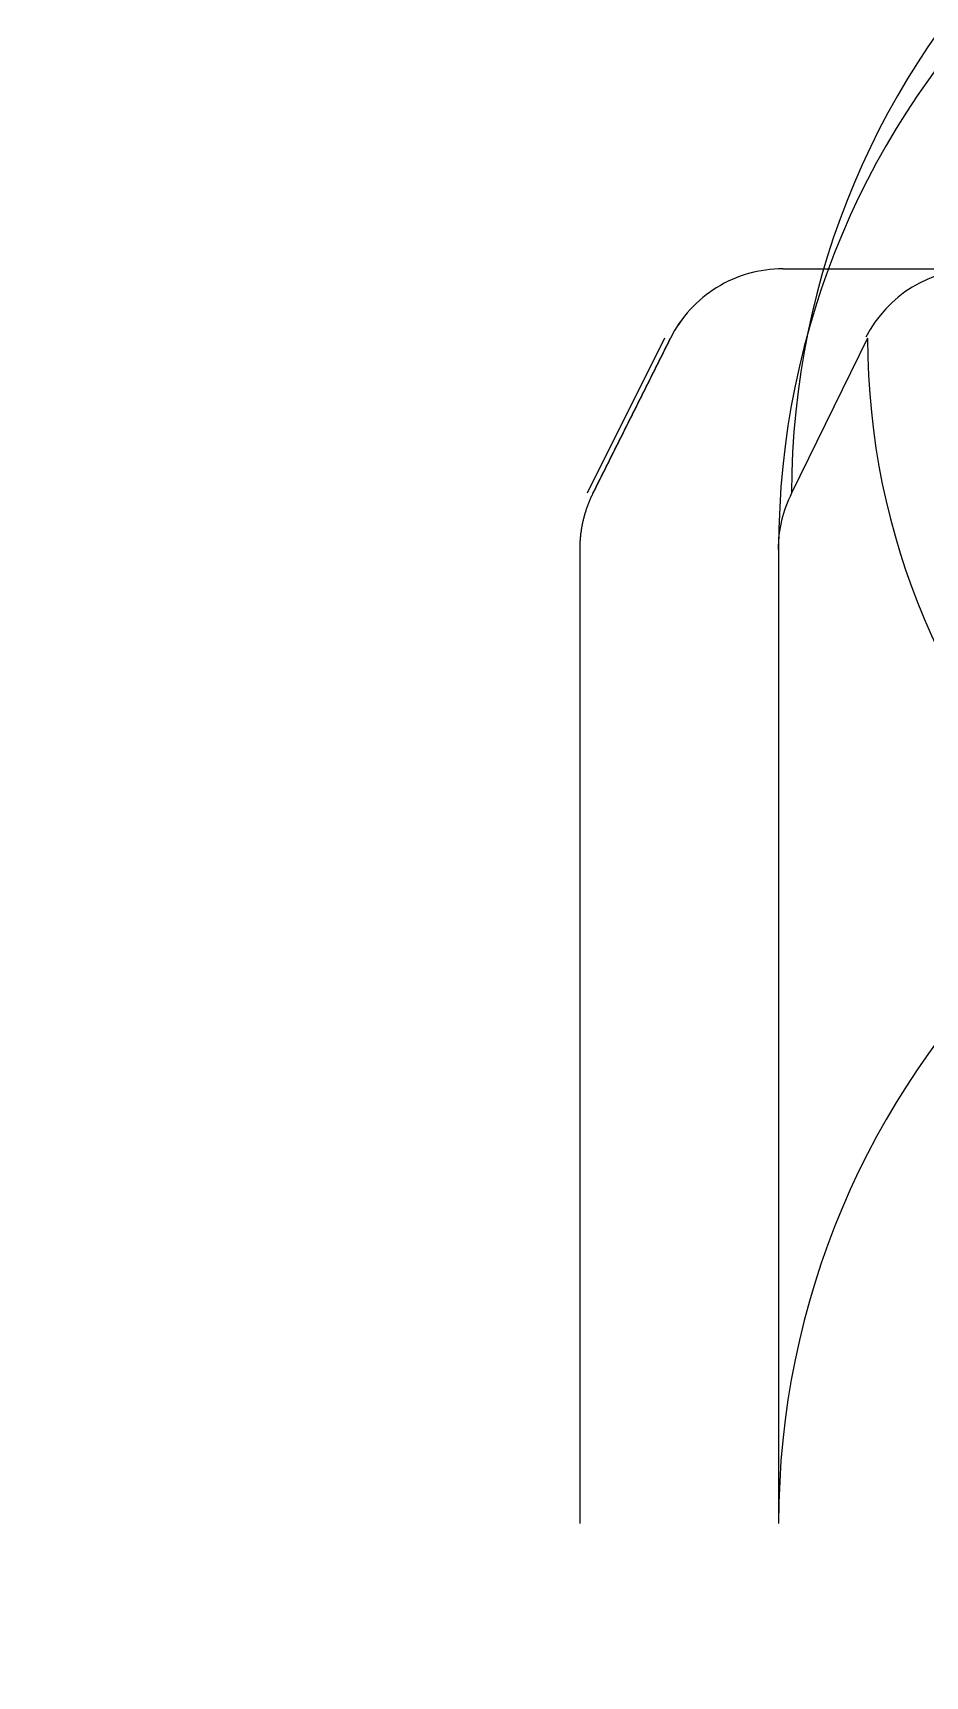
# Model space of a CAD drawing. Extents: x -93 to 93, y -188 to 102.
# Drawn here: x -93.16 to -86.05, y 10.28 to 23.38 of the extents above; entities that cross this region are included whole.
import ezdxf

# ---------------------------------------------------------------- set-up
doc = ezdxf.new("R2010")
doc.units = 0
doc.layers.add('Cut', color=7, linetype='CONTINUOUS')

msp = doc.modelspace()

# ---------------------------------------------------------------- linework, layer by layer
at = {"layer": 'Cut'}
for p, q in [((-87.1819, 21.5, -6.31035), (-87.1819, 21.5, 11.7897)), ((-87.1819, 21.5, -6.31035), (-87.1819, 21.5, 11.7897)), ((-88.1234, 20.9472, -9.05), (-88.7414, 19.7111, -9.05)), ((-88.1234, 20.9472, -9.05), (-88.7414, 19.7111, -9.05)), ((-88.0763, 20.9472, -6.29502), (-88.0763, 20.9472, 11.805)), ((-88.0763, 20.9472, -6.29502), (-88.0763, 20.9472, 11.805)), ((-86.5053, 20.9472, 25.1214), (-87.111, 19.7111, 25.2446)), ((-86.5053, 20.9472, 25.1214), (-87.111, 19.7111, 25.2446)), ((-86.5053, 20.9472, -25.1214), (-87.111, 19.7111, -25.2446)), ((-86.5053, 20.9472, -25.1214), (-87.111, 19.7111, -25.2446)), ((-88.6944, 19.7111, 11.8155), (-88.6944, 19.7111, -6.28448)), ((-88.6944, 19.7111, 11.8155), (-88.6944, 19.7111, -6.28448)), ((-88.7999, 19.2639, -6.28268), (-88.7999, 19.2639, 11.8173)), ((-88.7999, 19.2639, 11.8173), (-88.7999, 11.5, 11.8173)), ((-88.7999, 19.2639, 11.8173), (-88.7999, 11.5, 11.8173)), ((-88.7999, 19.2639, -6.28268), (-88.7999, 19.2639, 11.8173)), ((-88.7999, 19.2639, -6.28268), (-88.7999, 11.5, -6.28268)), ((-88.7999, 19.2639, -6.28268), (-88.7999, 11.5, -6.28268)), ((-87.2144, 19.2639, 25.2656), (-87.2144, 11.5, 25.2656)), ((-87.2144, 19.2639, 25.2656), (-87.2144, 11.5, 25.2656)), ((-87.2144, 19.2639, -25.2656), (-87.2144, 11.5, -25.2656)), ((-87.2144, 19.2639, -25.2656), (-87.2144, 11.5, -25.2656)), ((-88.7999, 11.5, -6.28268), (-88.7999, 11.5, 11.8173)), ((-88.7999, 11.5, -6.28268), (-88.7999, 11.5, 11.8173))]:
    msp.add_line(p, q, dxfattribs=at)
for centre, radius, start, end in [((-7.5, 20.9472, -9.05), 80.6234, 180, 180), ((-7.5, 20.9472, -9.05), 80.6234, 180, 180), ((-7.5, 20.9472, 9.05), 80.5763, 180, 180), ((-7.5, 20.9472, 9.05), 80.5763, 180, 180), ((-7.5, 19.7111, -9.05), 81.2414, 180, 180), ((-7.5, 19.7111, -9.05), 81.2414, 180, 180), ((-7.5, 19.7111, 9.05), 81.1944, 180, 180), ((-7.5, 19.7111, 9.05), 81.1944, 180, 180), ((-7.5, 19.2639, 9.05), 81.2999, 180, 180), ((-7.5, 19.2639, 9.05), 81.2999, 180, 180), ((-7.5, 20.9472, -9.05), 79.0053, 180, 180), ((-7.5, 20.9472, -9.05), 79.0053, 180, 180), ((-7.5, 19.7111, -9.05), 79.611, 180, 180), ((-7.5, 19.7111, -9.05), 79.611, 180, 180), ((-7.5, 19.2639, -9.05), 79.7144, 180, 180), ((-7.5, 19.2639, -9.05), 79.7144, 180, 180), ((-7.5, 11.5, 9.05), 81.2999, 180, 180), ((-7.5, 11.5, 9.05), 81.2999, 180, 180), ((-7.5, 11.5, -9.05), 79.7144, 180, 180), ((-7.5, 11.5, -9.05), 79.7144, 180, 180), ((-80.7469, 19.7111, 23.95), 6.36409, 0, 180), ((-80.7469, 19.7111, 23.95), 6.36409, 0, 180), ((-80.7469, 19.2639, 23.95), 6.46754, 0, 180), ((-80.7469, 19.2639, 23.95), 6.46754, 0, 180), ((-87.3508, 17, -18.3188), 5.80684, 0, 0), ((-87.3508, 17, 18.3226), 5.80684, 0, 0), ((-87.3508, 17, -18.3188), 5.80684, 0, 0), ((-87.3508, 17, 18.3226), 5.80684, 0, 0), ((-87.3508, 17, 18.3226), 5.75245, 0, 0), ((-87.3508, 17, 18.3226), 5.75245, 0, 0), ((-87.3508, 17, -18.3188), 5.43117, 0, 0), ((-87.3508, 17, -18.3188), 5.43117, 0, 0), ((-85.6289, 20.5, 24.9431), 1, 90, 152.967), ((-85.6289, 20.5, 24.9431), 1, 90, 152.967), ((-85.6289, 20.5, -24.9431), 1, 90, 152.967), ((-85.6289, 20.5, -24.9431), 1, 90, 152.967), ((-80.7469, 20.9472, 23.95), 5.75846, 180, 0), ((-80.7469, 20.9472, 23.95), 5.75846, 180, 0), ((-86.2345, 19.2639, 25.0663), 0.983977, 152.967, 180), ((-86.2345, 19.2639, 25.0663), 0.983977, 152.967, 180), ((-86.2345, 19.2639, -25.0663), 0.983977, 152.967, 180), ((-86.2345, 19.2639, -25.0663), 0.983977, 152.967, 180), ((-80.7469, 11.5, 23.95), 6.46754, 0, 180), ((-80.7469, 11.5, 23.95), 6.46754, 0, 180)]:
    msp.add_arc(centre, radius, start, end, dxfattribs=at)
for points, knots in [([(-87.1819, 21.5, 11.7897), (-87.3655, 21.5, 11.7928), (-87.5511, 21.4473, 11.796), (-87.7074, 21.3508, 11.7987), (-87.8636, 21.2543, 11.8013), (-87.9938, 21.1123, 11.8036), (-88.0763, 20.9472, 11.805)], [-0.0000341235, -0.0000341235, -0.0000341235, -0.0000341235, 0.000516824, 0.000516824, 0.000516824, 0.00106777, 0.00106777, 0.00106777, 0.00106777]), ([(-87.1819, 21.5, -6.31035), (-87.3653, 21.5, -6.30719), (-87.5509, 21.4474, -6.30401), (-87.7073, 21.3509, -6.30133), (-87.8636, 21.2544, -6.29865), (-87.9935, 21.1129, -6.29643), (-88.0763, 20.9472, -6.29502)], [-0.0000341235, -0.0000341235, -0.0000341235, -0.0000341235, 0.000516045, 0.000516045, 0.000516045, 0.00106621, 0.00106621, 0.00106621, 0.00106621]), ([(-87.1819, 21.5, 11.7897), (-87.3655, 21.5, 11.7928), (-87.5511, 21.4473, 11.796), (-87.7074, 21.3508, 11.7987), (-87.8636, 21.2543, 11.8013), (-87.9938, 21.1123, 11.8036), (-88.0763, 20.9472, 11.805)], [-0.0000341235, -0.0000341235, -0.0000341235, -0.0000341235, 0.000516824, 0.000516824, 0.000516824, 0.00106777, 0.00106777, 0.00106777, 0.00106777]), ([(-87.1819, 21.5, -6.31035), (-87.3653, 21.5, -6.30719), (-87.5509, 21.4474, -6.30401), (-87.7073, 21.3509, -6.30133), (-87.8636, 21.2544, -6.29865), (-87.9935, 21.1129, -6.29643), (-88.0763, 20.9472, -6.29502)], [-0.0000341235, -0.0000341235, -0.0000341235, -0.0000341235, 0.000516045, 0.000516045, 0.000516045, 0.00106621, 0.00106621, 0.00106621, 0.00106621])]:
    msp.add_open_spline(points, degree=3, knots=knots, dxfattribs=at)
for points, degree in [([(-87.1819, 21.5, 11.7897), (-86.9536, 21.5, 18.4311), (-85.6289, 21.5, 24.9431)], 2), ([(-87.1819, 21.5, 11.7897), (-86.9536, 21.5, 18.4311), (-85.6289, 21.5, 24.9431)], 2), ([(-88.0763, 20.9472, 11.805), (-88.6944, 19.7111, 11.8155)], 1), ([(-88.6944, 19.7111, -6.28448), (-88.0763, 20.9472, -6.29502)], 1), ([(-88.0763, 20.9472, 11.805), (-88.6944, 19.7111, 11.8155)], 1), ([(-88.6944, 19.7111, -6.28448), (-88.0763, 20.9472, -6.29502)], 1), ([(-88.6944, 19.7111, 11.8155), (-88.7994, 19.4999, 11.8173), (-88.7999, 19.2639, 11.8173)], 2), ([(-88.6944, 19.7111, 11.8155), (-88.7994, 19.4999, 11.8173), (-88.7999, 19.2639, 11.8173)], 2), ([(-88.6944, 19.7111, -6.28448), (-88.7994, 19.4999, -6.28269), (-88.7999, 19.2639, -6.28268)], 2), ([(-88.6944, 19.7111, -6.28448), (-88.7994, 19.4999, -6.28269), (-88.7999, 19.2639, -6.28268)], 2)]:
    msp.add_open_spline(points, degree=degree, dxfattribs=at)

doc.saveas('drawing.dxf')
